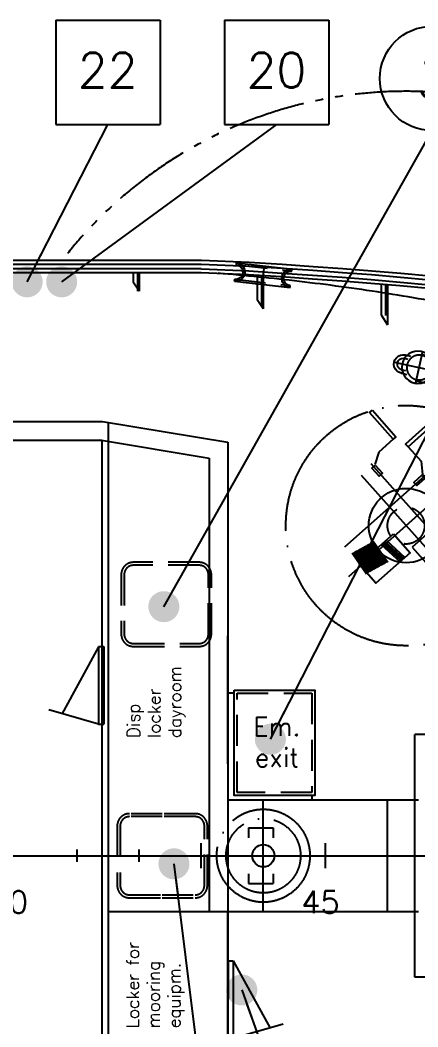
# Model space of a CAD drawing. Extents: x 1551 to 113148, y -1700 to 77018.
# Drawn here: x 33375 to 36580, y 42761 to 50876 of the extents above; entities that cross this region are included whole.
import ezdxf
from ezdxf.enums import TextEntityAlignment as Align

# ---------------------------------------------------------------- set-up
doc = ezdxf.new("R2010")
doc.units = 0
doc.header["$LTSCALE"] = 500
doc.header["$MEASUREMENT"] = 0
for name, pattern in [('CENTER', [3, 2.5, -0.25, 0, -0.25]), ('CENTRUML2', [23, 15, -3, 2, -3]), ('DASHED', [0.75, 0.5, -0.25]), ('PHANTOM', [2.1, 1.25, -0.2, 0.125, -0.2, 0.125, -0.2])]:
    doc.linetypes.add(name, pattern=pattern)
doc.layers.get('0').update_dxf_attribs({"linetype": 'CONTINUOUS'})
for name, color, linetype in [('I0CO2', 7, 'CONTINUOUS'), ('M1CO1', 1, 'CONTINUOUS'), ('POSNR', 2, 'CONTINUOUS'), ('S0CE1', 7, 'CENTER'), ('S0CO1', 7, 'CONTINUOUS'), ('S0CO2', 2, 'CONTINUOUS'), ('S0CO3', 7, 'CONTINUOUS'), ('S0CO5', 7, 'CONTINUOUS'), ('S0DA1', 7, 'DASHED'), ('S0TX2', 7, 'CONTINUOUS'), ('SAFECO1', 1, 'CONTINUOUS'), ('U0CO2', 7, 'CONTINUOUS')]:
    doc.layers.add(name, color=color, linetype=linetype)
doc.styles.add('18', font='romans', dxfattribs={"height": 180})
doc.styles.add('ROMANS', font='romans', dxfattribs={"height": 100})
doc.dimstyles.get("Standard").update_dxf_attribs({"dimtxt": 2, "dimasz": 2.5, "dimexe": 1, "dimexo": 1, "dimgap": 1, "dimtad": 1, "dimdsep": 46, "dimtxsty": 'ROMANS', "dimcen": 0, "dimclrd": 1, "dimclre": 1, "dimclrt": 2, "dimadec": 0, "dimazin": 0, "dimtfac": 1, "dimtmove": 2, "dimatfit": 3, "dimfxl": 1, "dimtvp": 100, "dimtolj": 1, "dimarcsym": 0})

# ---------------------------------------------------------------- blocks, each defined once
blk = doc.blocks.new('DOT')
at = {"layer": 'SAFECO1', "color": 0, "linetype": 'ByBlock'}
blk.add_line((-0.5, 0), (-1, 0), dxfattribs=at)
at = {"layer": 'SAFECO1', "color": 0, "linetype": 'ByBlock', "const_width": 0.5}
blk.add_lwpolyline([(-0.25, 0, 1), (0.25, 0, 1)], format="xyb", close=True, dxfattribs=at)
blk = doc.blocks.new('POS_VINDU')
at = {"layer": 'S0CO2'}
blk.add_circle((0, 0), 4.203, dxfattribs=at)
at = {"layer": 'POSNR', "color": 2, "style": 'ROMANS'}
blk.add_attdef('POS', text='', height=2.81, dxfattribs=at).set_placement((0, -1.561), align=Align.CENTER)
blk = doc.blocks.new('POS_LUFTE')
at = {"layer": 'S0CO2'}
for p, q in [((-4.178, 3.881), (-4.178, -4.525)), ((-4.178, 3.881), (4.228, 3.881)), ((4.228, 3.881), (4.228, -4.525)), ((-4.178, -4.525), (4.228, -4.525))]:
    blk.add_line(p, q, dxfattribs=at)
at = {"layer": 'POSNR', "color": 2, "style": 'ROMANS'}
blk.add_attdef('POS', text='', height=2.81, dxfattribs=at).set_placement((0, -1.561), align=Align.CENTER)
blk = doc.blocks.new('A$C64097268')
for p, q in [((27500, -100), (27500, 100)), ((-2758.9, 0), (35128.7, 0)), ((25500, -50), (25500, 50)), ((26000, -50), (26000, 50)), ((26500, -50), (26500, 50)), ((27000, -50), (27000, 50)), ((28000, -50), (28000, 50))]:
    blk.add_line(p, q)
at = {"layer": 'S0TX2', "style": '18'}
for s, p in [('40', (24795.8, -464.2)), ('45', (27306.4, -464.2))]:
    blk.add_text(s, height=180, dxfattribs=at).set_placement(p)
blk = doc.blocks.new('Dør')
at = {"layer": 'I0CO2'}
for p, q in [((160019.6, 148470.3), (159393.2, 148099.2)), ((160062.6, 148444.7), (160019.6, 148470.3)), ((159645.8, 147839.4), (159308.5, 148198.1)), ((159645.8, 147839.4), (159688.8, 147813.7))]:
    blk.add_line(p, q, dxfattribs=at)
at = {"layer": 'U0CO2'}
for p, q in [((160019.6, 148470.3), (159645.8, 147839.4)), ((160064.5, 148448), (159688.8, 147813.7))]:
    blk.add_line(p, q, dxfattribs=at)
blk = doc.blocks.new('GATT')
for p, q in [((-225, 75), (-225, 59)), ((-225, 75), (225, 75)), ((225, 75), (225, 59)), ((-225, -59), (-225, -75)), ((-225, -75), (225, -75)), ((225, -59), (225, -75))]:
    blk.add_line(p, q)
at = {"linetype": 'DASHED'}
for p, q in [((-225, 59), (225, 59)), ((-225, -59), (225, -59))]:
    blk.add_line(p, q, dxfattribs=at)
at = {"linetype": 'CENTER'}
blk.add_line((0, 75), (0, -75), dxfattribs=at)
for centre, radius, start, end in [((-225, 0), 75, 270, 90), ((-225, 0), 59, 270, 90), ((225, 0), 75, 90, 270), ((225, 0), 59, 90, 270)]:
    blk.add_arc(centre, radius, start, end)
blk = doc.blocks.new('PULLER')
at = {"linetype": 'CENTER'}
for p, q in [((-231, -32), (513.2, 498.4)), ((265, 489.5), (423.5, 267.3)), ((-142, 199.2), (16.3, -22.9))]:
    blk.add_line(p, q, dxfattribs=at)
for p, q in [((400.7, 510.2), (370.6, 488.8)), ((424.1, 493.1), (399.7, 475.7)), ((408.1, 515.5), (402.6, 511.6)), ((-126.2, 177), (280.9, 467.3)), ((479.7, 416), (454.8, 398.3)), ((487, 387.6), (457.7, 367.6)), ((495.2, 393.3), (490.1, 389.7)), ((0, 0), (407.1, 290.3)), ((-207.1, 77.3), (-175.7, 99.7)), ((-213, 73), (-208.9, 76)), ((-197.1, 50.6), (-174.4, 66.8)), ((-142.3, -27), (-119.4, -10.7)), ((-125.9, -49.2), (-121.3, -45.8)), ((-119.1, -44.1), (-90.1, -22.6))]:
    blk.add_line(p, q)
for centre in [(352.6, 383.9), (-70.8, 82)]:
    blk.add_circle(centre, 130)
at = {"linetype": 'DASHED'}
for centre in [(344.5, 378.1), (-62.6, 87.8)]:
    blk.add_circle(centre, 100, dxfattribs=at)
for centre, radius, start, end in [((452.1, 454.7), 75.1, 305.05641, 125.9299), ((452.1, 454.7), 47.5, 118.01055, 126.18277), ((452.1, 454.7), 47.5, 314.01109, 115.79031), ((452.1, 454.7), 47.5, 303.04651, 311.8609), ((-169.9, 11.6), 75.1, 125.05641, 305.9299), ((-169.9, 11.6), 47.5, 135.80312, 297.04753), ((-169.9, 11.6), 47.5, 124.80354, 132.54278), ((-169.9, 11.6), 47.5, 299.11101, 307.9398)]:
    blk.add_arc(centre, radius, start, end)
blk = doc.blocks.new('frtnyyttt')
at = {"linetype": 'CENTRUML2'}
for p, q in [((-4053.8, 977.9), (-4355, 977.9)), ((-4355, -977.9), (-4355, 977.9)), ((-4054.3, -977.7), (-4355, -977.9))]:
    blk.add_line(p, q, dxfattribs=at)
blk = doc.blocks.new('kee32')
for p, q in [((-157.5, 686.1), (-265.3, 574)), ((-265.3, 574), (-289.4, 471.5)), ((-32.7, 632.8), (80.5, 526.2)), ((80.5, 526.2), (100.6, 421.7)), ((-322.6, 477.3), (293.1, -115.1)), ((100.6, 421.7), (139, 385.6)), ((172.9, -55.3), (62, -170.6)), ((172.9, -55.3), (2647.9, -2431.2)), ((-274.8, -160.4), (-146.3, -319.4)), ((-263.8, -153.3), (-135.4, -312.3)), ((-252.9, -146.2), (-124.4, -305.3)), ((-177.7, -158.9), (-16.5, -284.7)), ((-168.7, -149.5), (-7.5, -275.3)), ((-159.7, -140.1), (1.5, -265.9)), ((-150.7, -130.7), (10.5, -256.6)), ((-394.7, -238.3), (-266.2, -397.3)), ((-383.8, -231.2), (-255.3, -390.3)), ((-372.9, -224.1), (-244.4, -383.2)), ((-362, -217), (-233.5, -376.1)), ((-351.1, -210), (-222.6, -369)), ((-340.2, -202.9), (-211.7, -361.9)), ((-329.3, -195.8), (-200.8, -354.8)), ((-318.4, -188.7), (-189.9, -347.8)), ((-307.5, -181.6), (-179, -340.7)), ((-296.6, -174.5), (-168.1, -333.6)), ((-285.7, -167.5), (-157.2, -326.5)), ((-186.7, -168.2), (-25.5, -294)), ((62, -170.6), (2537, -2546.5)), ((-416.2, -252.3), (-287.7, -411.3)), ((-405.6, -245.4), (-277.1, -404.4)), ((2468.7, -2481), (2579.5, -2365.6)), ((2537, -2546.5), (2647.9, -2431.2))]:
    blk.add_line(p, q)
at = {"linetype": 'CENTER'}
for p, q in [((-479.6, -210), (330.2, 631.6)), ((-428.2, -445), (579.4, 602.2)), ((-391.3, 376), (2593.9, -2487.4))]:
    blk.add_line(p, q, dxfattribs=at)
for points in [[(-342.9, 906.3), (-136.6, 707.8), (-157.5, 686.1), (-363.7, 884.6), (-342.9, 906.3)], [(141.5, 861.8), (-54.6, 653.4), (-32.7, 632.8), (163.5, 841.2), (141.5, 861.8)], [(-284.7, 465.6), (-222.2, 405.5), (-247, 379.8), (-309.5, 439.8), (-284.7, 465.6)], [(96.2, 415.6), (36.8, 352.5), (62.8, 328), (122.2, 391), (96.2, 415.6)], [(-96.6, -74.5), (50, -215.5), (-205.8, -481.4), (-352.4, -340.4), (-96.6, -74.5)]]:
    blk.add_lwpolyline(points, close=True)
blk.add_circle((0, 0), 968.1, dxfattribs=at)
blk.add_circle((0, 0), 300)
at = {"linetype": 'DASHED'}
blk.add_circle((0, 0), 149, dxfattribs=at)
at = {"linetype": 'PHANTOM'}
blk.add_arc((0, 0), 3500, 313.43068, 145.67669, dxfattribs=at)
blk = doc.blocks.new('A$C78FB7892')
blk.add_lwpolyline([(50.6, 885.3), (700.6, 885.3), (700.6, 35.3), (50.6, 35.3)], close=True)
at = {"linetype": 'DASHED'}
blk.add_lwpolyline([(75.6, 860.3), (675.6, 860.3), (675.6, 60.3), (75.6, 60.3)], close=True, dxfattribs=at)
at = {"layer": 'S0CO3'}
for p, q in [((50.6, 860.3), (0, 860.3)), ((675.6, 35.3), (675.6, 0))]:
    blk.add_line(p, q, dxfattribs=at)

msp = doc.modelspace()

# ---------------------------------------------------------------- linework, layer by layer
at = {"layer": 'S0CE1', "linetype": 'CENTER'}
msp.add_line((35335.105, 43690.725), (35335.105, 44590.725), dxfattribs=at)
for radius in [375, 300]:
    msp.add_circle((35335.105, 44140.725), radius, dxfattribs=at)
at = {"layer": 'S0CO1'}
for p, q in [((29542.7, 48909.728), (34835.379, 48909.728)), ((34834.549, 48869.728), (29577.55, 48869.728)), ((31448.245, 48840.725), (34834.007, 48840.725)), ((34335.105, 48690.725), (34285.104, 48762.856)), ((35335.104, 48549.623), (35285.104, 48621.754)), ((31860.105, 47490.683), (34035.105, 47490.683)), ((34015.429, 47492.707), (34899.671, 47345.94)), ((34035.105, 47490.683), (34035.105, 40790.683)), ((34899.671, 47345.94), (34899.671, 43690.725)), ((35215.105, 44365.725), (35215.105, 44285.725)), ((35215.105, 44365.725), (35415.105, 44365.725)), ((35415.105, 44365.725), (35415.105, 44285.725)), ((35215.105, 43995.725), (35215.105, 43915.725)), ((35415.105, 43995.725), (35415.105, 43915.725)), ((35215.105, 43915.725), (35415.105, 43915.725))]:
    msp.add_line(p, q, dxfattribs=at)
at = {"layer": 'S0CO1', "color": 2, "linetype": 'Continuous'}
msp.add_line((34835.105, 44040.725), (34835.105, 44240.725), dxfattribs=at)
at = {"layer": 'S0CO1'}
for points in [[(34833.137, 48869.786), (35218.437, 48853.778), (35483.233, 48837.021), (35732.496, 48820.186), (35971.156, 48802.812), (36204.803, 48784.397), (36437.991, 48764.486), (36671.206, 48742.805)], [(34834.797, 48909.752), (35220.53, 48893.725), (35485.844, 48876.936), (35735.296, 48860.088), (35974.18, 48842.697), (36208.076, 48824.263), (36441.543, 48804.328), (36675.082, 48782.617)], [(34285.104, 48840.725), (34285.104, 48762.856)], [(34335.105, 48840.725), (34335.105, 48690.725)], [(34831.933, 48840.811), (35216.919, 48824.816), (35481.34, 48808.083), (35730.466, 48791.257), (35968.964, 48773.894), (36202.431, 48755.494), (36435.415, 48735.601), (36668.396, 48713.942)], [(35285.104, 48817.337), (35285.104, 48621.754)], [(35335.104, 48817.337), (35335.104, 48549.623)], [(36285.105, 48744.166), (36285.105, 48501.477), (36335.105, 48419.065)], [(36335.105, 48744.166), (36335.105, 48419.065)]]:
    msp.add_lwpolyline(points, dxfattribs=at)
msp.add_circle((35335.105, 44140.725), 90, dxfattribs=at)
at = {"layer": 'S0CO3'}
for p, q in [((25585.105, 47640.683), (34039.99, 47640.683)), ((34039.99, 47640.683), (35049.671, 47473.095)), ((34085.105, 47633.194), (34085.105, 40648.256)), ((35049.671, 47473.095), (35049.671, 40808.355)), ((35049.671, 44881.465), (35049.671, 45914.396)), ((35049.671, 44590.725), (36335.105, 44590.725)), ((36335.105, 43690.725), (36335.105, 44590.725)), ((34085.105, 43690.725), (36335.105, 43690.725)), ((35049.671, 41678.725), (35049.671, 43690.725))]:
    msp.add_line(p, q, dxfattribs=at)
at = {"layer": 'S0CO3', "flags": 128}
msp.add_lwpolyline([(42939.597, 44140.725), (42939.597, 44190.725, 0.028984), (42922.948, 44340.725, 0.02788), (42888.294, 44492.678, 0.018944), (42839.583, 44640.725, 0.033183), (42705.241, 44939.913, 0.024663), (42537.263, 45221.6, 0.020409), (42344.55, 45487.131, 0.011893), (42135.105, 45739.673, 0.021606), (41658.493, 46241.793, 0.023708), (41138.386, 46698.725, 0.009551), (40919.64, 46866.513, 0.0081), (40695.105, 47026.485, 0.006351), (40516.591, 47146.055, 0.006117), (40335.105, 47261.151, 0.016804), (39823.999, 47553.374, 0.015439), (39295.105, 47812.053, 0.017375), (38660.862, 48072.217, 0.015054), (38011.105, 48290.725, 0.011502), (37488.091, 48436.198, 0.010874), (36959.105, 48558.145, 0.01275), (36295.157, 48678.489, 0.009545), (35626.499, 48769.129, 0.00776776), (34969.883, 48835.08, 0.00776776)], format="xyb", dxfattribs=at)
at = {"layer": 'S0CO5'}
msp.add_line((20635.105, 48940.725), (34836.084, 48940.725), dxfattribs=at)
msp.add_lwpolyline([(34836.084, 48940.725), (35222.153, 48924.685), (35487.867, 48907.87), (35737.466, 48891.012), (35976.523, 48873.609), (36210.613, 48855.159), (36444.297, 48835.206), (36678.085, 48813.472)], dxfattribs=at)
at = {"layer": 'S0DA1', "linetype": 'DASHED'}
for p, q in [((36335.105, 44590.725), (36585.105, 44590.725)), ((36335.105, 43690.725), (36585.105, 43690.725))]:
    msp.add_line(p, q, dxfattribs=at)
for points in [[(34320.105, 48840.725), (34320.105, 48690.725)], [(35320.104, 48817.337), (35320.104, 48571.262)], [(36320.105, 48744.166), (36320.105, 48419.065)]]:
    msp.add_lwpolyline(points, dxfattribs=at)
at = {"layer": 'S0DA1'}
for points in [[(34288.074, 45827.693), (34818.497, 45827.693, 0.41421356), (34916.497, 45925.693), (34916.497, 46407.693, 0.41421356), (34818.497, 46505.693), (34288.074, 46505.693, 0.41421356), (34190.074, 46407.693), (34190.074, 45925.693, 0.41421356)], [(34288.074, 45851.693), (34818.497, 45851.693, 0.41421356), (34892.497, 45925.693), (34892.497, 46407.693, 0.41421356), (34818.497, 46481.693), (34288.074, 46481.693, 0.41421356), (34214.074, 46407.693), (34214.074, 45925.693, 0.41421356)], [(34521.065, 44479.725), (34255.854, 44479.725, 0.41421356), (34157.854, 44381.725), (34157.854, 43899.725, 0.41421356), (34255.854, 43801.725), (34521.065, 43801.725), (34786.276, 43801.725, 0.41421356), (34884.276, 43899.725), (34884.276, 44381.725, 0.41421356), (34786.276, 44479.725)], [(34521.065, 44455.725), (34255.854, 44455.725, 0.41421356), (34181.854, 44381.725), (34181.854, 43899.725, 0.41421356), (34255.854, 43825.725), (34521.065, 43825.725), (34786.276, 43825.725, 0.41421356), (34860.276, 43899.725), (34860.276, 44381.725, 0.41421356), (34786.276, 44455.725)]]:
    msp.add_lwpolyline(points, format="xyb", close=True, dxfattribs=at)

# ---------------------------------------------------------------- block references
at = {"layer": 'M1CO1', "linetype": 'Continuous', "xscale": 100, "yscale": 100, "zscale": 100}
for p, values in [((34080.52, 50487.425), {'POS': '22'}), ((35440.765, 50487.425), {'POS': '20'})]:
    msp.add_blockref('POS_LUFTE', p, dxfattribs=at).add_auto_attribs(values)
at = {"layer": 'POSNR', "linetype": 'Continuous', "xscale": 100, "yscale": 100, "zscale": 100}
msp.add_blockref('POS_VINDU', (36694.912, 50405.613), dxfattribs=at).add_auto_attribs({'POS': '3'})
at = {"layer": 'S0CO1', "linetype": 'PHANTOM', "rotation": 355.5403883950918}
msp.add_blockref('kee32', (36485.105, 46801.697), dxfattribs=at)
at = {"layer": 'S0CO1', "xscale": -1}
for name, p, rotation in [('GATT', (35335.105, 48819.599), 173.494326321366), ('PULLER', (36614.099, 48180.951), 203.0126843490384)]:
    msp.add_blockref(name, p, dxfattribs=dict(at, rotation=rotation))
at = {"layer": 'S0CO1'}
for name, p in [('frtnyyttt', (40910.105, 44140.725)), ('A$C78FB7892', (35049.671, 44590.725))]:
    msp.add_blockref(name, p, dxfattribs=at)
for p, xscale, yscale, zscale, rotation in [((-18638.414, -132094.083), 0.8500000000048578, 0.8500000000048578, 0.8500000000048578, 30.66062660028726), ((87739.259, -134624.919), -0.8500000000048579, 0.8500000000058208, 0.85, 329.3393733997128)]:
    msp.add_blockref('Dør', p, dxfattribs=dict(at, xscale=xscale, yscale=yscale, zscale=zscale, rotation=rotation))
at = {"layer": 'S0CO1', "linetype": 'CENTER'}
msp.add_blockref('A$C64097268', (8335.105, 44140.725), dxfattribs=at)

# ---------------------------------------------------------------- texts
at = {"layer": 'S0TX2', "char_height": 100, "width": 2108.65992, "attachment_point": 1, "rotation": 90, "style": '18'}
for s, insert in [('Disp\\Plocker\\Pdayroom', (34238.76, 45089.766)), ('Locker for\\Pmooring\\Pequipm.', (34233.181, 42750.999))]:
    msp.add_mtext(s, dxfattribs=dict(at, insert=insert))
at = {"layer": 'S0TX2', "insert": (35444.286, 45256.421), "char_height": 150, "width": 694.40494, "attachment_point": 2, "style": '18'}
msp.add_mtext('Em.\\Pexit', dxfattribs=at)

# ---------------------------------------------------------------- leaders
at = {"layer": 'M1CO1', "linetype": 'Continuous'}
for points, override in [([(33431.808, 48766.246), (34083.039, 50034.879)], {"dimasz": 250, "dimgap": 100, "dimtad": 0, "dimldrblk": 'DOT'}), ([(33710.129, 48766.246), (35443.285, 50034.879)], {"dimasz": 250, "dimgap": 100, "dimtad": 0, "dimldrblk": 'DOT'}), ([(34533.645, 46148.127), (36694.912, 49985.298)], {"dimasz": 250, "dimgap": 100, "dimtad": 0, "dimldrblk": 'DOT'}), ([(35391.934, 45079.469), (37909.048, 49985.298)], {"dimasz": 250, "dimgap": 100, "dimtad": 0, "dimldrblk": 'DOT'}), ([(34614.996, 44075.475), (35328.992, 38291.976)], {"dimasz": 250, "dimgap": 1, "dimtad": 0, "dimldrblk": 'DOT'}), ([(35161.488, 43058.752), (36787.508, 38470.252)], {"dimasz": 250, "dimgap": 100, "dimtad": 0, "dimldrblk": 'DOT'})]:
    msp.add_leader(points, dimstyle='Standard', override=override, dxfattribs=at)

doc.saveas('drawing.dxf')
